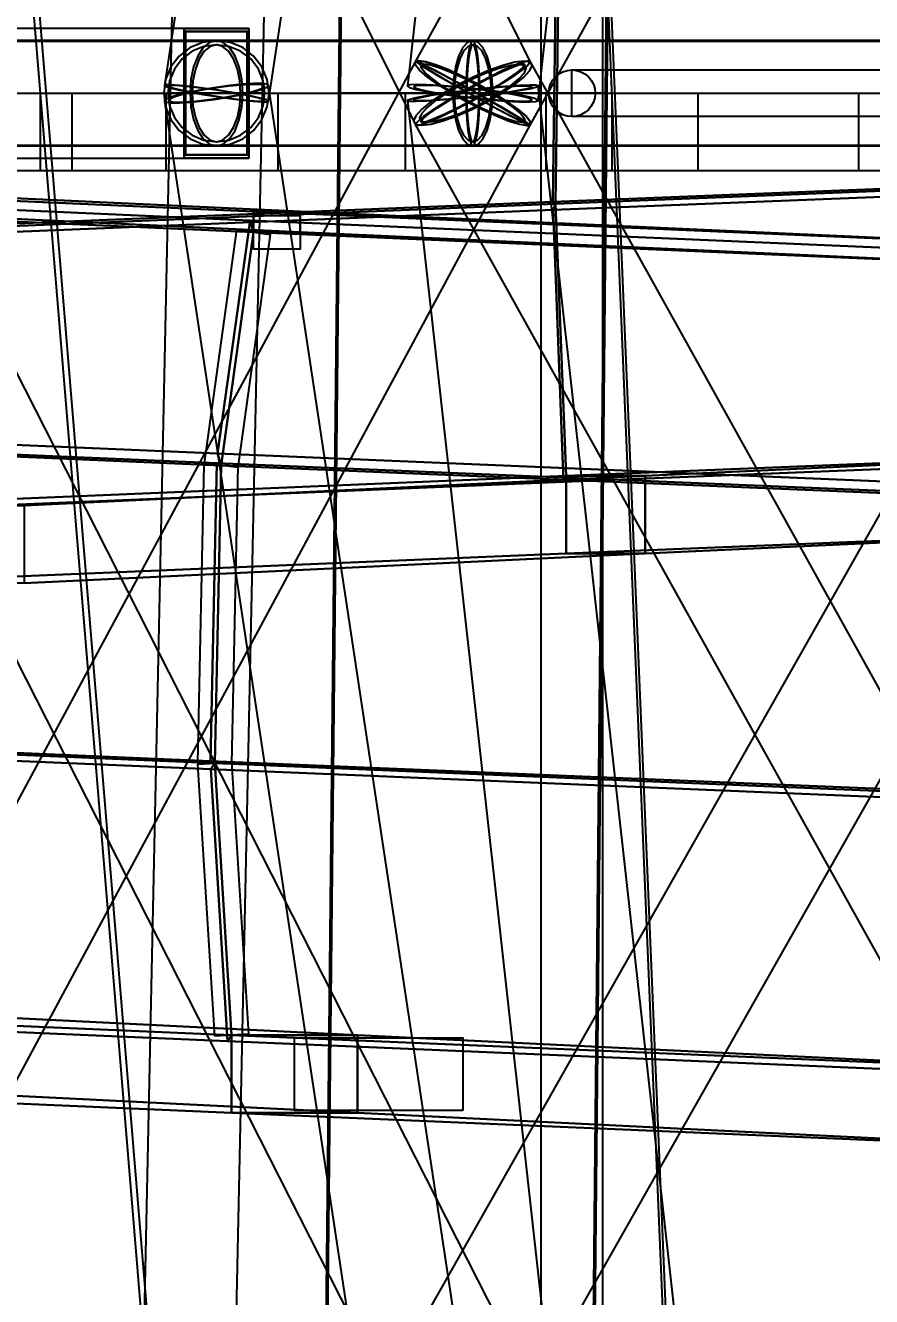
# Model space of a CAD drawing. Header units: millimetres. Extents: x -123812 to 252100, y -3000 to 639000.
# Drawn here: x -4509 to -1243, y 445355 to 450262 of the extents above; entities that cross this region are included whole.
import ezdxf

# ---------------------------------------------------------------- set-up
doc = ezdxf.new("R2010")
doc.units = ezdxf.units.MM
for name, color, linetype, lineweight in [('D-STR-CORE', 7, 'Continuous', 25), ('D-STR-DECK', 7, 'Continuous', 25), ('D-STR-DIM', 7, 'Continuous', 13), ('D-STR-STRC', 7, 'Continuous', 25)]:
    doc.layers.add(name, color=color, linetype=linetype, lineweight=lineweight)
doc.styles.add('OpenSansCondensed-Light', font='OpenSansCondensed-Light.ttf')
doc.styles.add('TOWER_UNICODE', font='Arial Unicode.ttf')
doc.dimstyles.new('EZDXF', dxfattribs={"dimtxt": 0.25, "dimasz": 0.175, "dimexe": 0.375, "dimexo": 0.125, "dimgap": 0.1, "dimtad": 1, "dimlfac": 100, "dimzin": 12, "dimdsep": 46, "dimtxsty": 'OpenSansCondensed-Light', "dimblk": 'ARCHTICK', "dimcen": 2.5, "dimazin": 3, "dimtfac": 0.5, "dimtmove": 2, "dimatfit": 3})

# ---------------------------------------------------------------- blocks, each defined once
blk = doc.blocks.new('_ARCHTICK')
at = {"color": 0, "linetype": 'BYBLOCK', "const_width": 0.15}
blk.add_lwpolyline([(-0.5, -0.5), (0.5, 0.5)], dxfattribs=at)

msp = doc.modelspace()

# ---------------------------------------------------------------- linework, layer by layer
at = {"layer": 'D-STR-CORE'}
for points in [[(-2520, 375000), (-2280, 375000), (-2280, 452500), (-2520, 452500)], [(-2520, 375000), (-2280, 375000), (-2280, 452500), (-2520, 452500)], [(-2400, 450090), (2400, 450090), (2400, 449910), (-2400, 449910)], [(2400, 449910), (-2400, 449910), (-2400, 450090), (2400, 450090)]]:
    msp.add_lwpolyline(points, close=True, dxfattribs=at)
msp.add_circle((-2400, 450000), 90, dxfattribs=at)
at = {"layer": 'D-STR-DECK'}
for points in [[(-5969.9, 445000), (-7194.4, 455000), (-4845.1, 455000), (-4016.9, 445000)], [(-5969.9, 445000), (-7194.4, 455000), (-4845.1, 455000), (-4016.9, 445000)], [(-4037.6, 445000), (-4865.8, 455000), (-2443.5, 455000), (-2025.8, 445000)], [(-4037.6, 445000), (-4865.8, 455000), (-2443.5, 455000), (-2025.8, 445000)], [(-2036.2, 445000), (-2453.9, 455000), (0, 455000), (0, 445000)], [(-2036.2, 445000), (-2453.9, 455000), (0, 455000), (0, 445000)], [(-2457.8, 450731), (-2473.1, 449581), (394, 449694.7), (391.6, 450844.7)], [(-2462.9, 449572.7), (-2447.7, 450722.7), (390, 450836.4), (392.4, 449686.4)], [(-5242.9, 450617.4), (-5275.5, 449467.4), (-2473.1, 449581), (-2457.8, 450731)], [(-5253.9, 449459.1), (-5221.3, 450609.1), (-2447.7, 450722.7), (-2462.9, 449572.7)], [(-2462.9, 449572.7), (-2447.7, 450722.7), (-2457.8, 450731), (-2473.1, 449581)], [(-2462.9, 449572.7), (-2447.7, 450722.7), (-2457.8, 450731), (-2473.1, 449581)], [(-15890.7, 449700), (-15890.7, 450000), (-4330.1, 450000), (-4330.1, 449700)], [(-15890.7, 449700), (-15890.7, 450000), (-4330.1, 450000), (-4330.1, 449700)], [(-14895.6, 449700), (-14895.6, 450000), (-3966.8, 450000), (-3966.8, 449700)], [(-14895.6, 449700), (-14895.6, 450000), (-3966.8, 450000), (-3966.8, 449700)], [(-13645.7, 449700), (-13645.7, 450000), (-3535.5, 450000), (-3535.5, 449700)], [(-13645.7, 449700), (-13645.7, 450000), (-3535.5, 450000), (-3535.5, 449700)], [(-12162.2, 449700), (-12162.2, 450000), (-3043.8, 450000), (-3043.8, 449700)], [(-12162.2, 449700), (-12162.2, 450000), (-3043.8, 450000), (-3043.8, 449700)], [(-10470.7, 449700), (-10470.7, 450000), (-2500, 450000), (-2500, 449700)], [(-10470.7, 449700), (-10470.7, 450000), (-2500, 450000), (-2500, 449700)], [(-8600, 449700), (-8600, 450000), (-1913.4, 450000), (-1913.4, 449700)], [(-8600, 449700), (-8600, 450000), (-1913.4, 450000), (-1913.4, 449700)], [(-6582.2, 449700), (-6582.2, 450000), (-1294.1, 450000), (-1294.1, 449700)], [(-6582.2, 449700), (-6582.2, 450000), (-1294.1, 450000), (-1294.1, 449700)], [(-4451.7, 449700), (-4451.7, 450000), (-652.6, 450000), (-652.6, 449700)], [(-4451.7, 449700), (-4451.7, 450000), (-652.6, 450000), (-652.6, 449700)], [(-2245.1, 449700), (-2245.1, 450000), (0, 450000), (0, 449700)], [(-2245.1, 449700), (-2245.1, 450000), (0, 450000), (0, 449700)], [(-2473.1, 449581), (-2462.9, 449572.7), (392.4, 449686.4), (394, 449694.7)], [(-3448.8, 449543.6), (-3628.6, 449543.6), (-6186.9, 449657.3), (-5880.9, 449657.3)], [(-3628.6, 449543.6), (-3628.6, 449463.6), (-6186.9, 449577.3), (-6186.9, 449657.3)], [(-3448.8, 449463.6), (-3448.8, 449543.6), (-5880.9, 449657.3), (-5880.9, 449577.3)], [(-2462.9, 449572.7), (-2472.7, 449549.4), (394, 449663), (392.4, 449686.4)], [(-2472.7, 449549.4), (-2431.9, 448499.4), (387.5, 448613), (394, 449663)], [(-2422.2, 448522.7), (-2462.9, 449572.7), (392.4, 449686.4), (386, 448636.4)], [(-3642, 449509), (-3767.5, 448609), (-6423.3, 448722.7), (-6209.6, 449622.7)], [(-3628.6, 449463.6), (-3642, 449509), (-6209.6, 449622.7), (-6186.9, 449577.3)], [(-3754.2, 448563.6), (-3628.6, 449463.6), (-6186.9, 449577.3), (-6400.6, 448677.3)], [(-3628.6, 449463.6), (-3448.8, 449463.6), (-5880.9, 449577.3), (-6186.9, 449577.3)], [(-5275.5, 449467.4), (-5253.9, 449459.1), (-2462.9, 449572.7), (-2473.1, 449581)], [(-5253.9, 449459.1), (-5274.7, 449435.8), (-2472.7, 449549.4), (-2462.9, 449572.7)], [(-5274.7, 449435.8), (-5187.7, 448385.8), (-2431.9, 448499.4), (-2472.7, 449549.4)], [(-5166.8, 448409.1), (-5253.9, 449459.1), (-2462.9, 449572.7), (-2422.2, 448522.7)], [(-3628.6, 449463.6), (-3448.8, 449463.6), (-3448.8, 449543.6), (-3628.6, 449543.6)], [(-951.9, 449430), (-1001.6, 449430), (-3628.6, 449543.6), (-3448.8, 449543.6)], [(-1001.6, 449430), (-1001.6, 449350), (-3628.6, 449463.6), (-3628.6, 449543.6)], [(-3628.6, 449463.6), (-3448.8, 449463.6), (-3448.8, 449543.6), (-3628.6, 449543.6)], [(-951.9, 449350), (-951.9, 449430), (-3448.8, 449543.6), (-3448.8, 449463.6)], [(-2422.2, 448522.7), (-2462.9, 449572.7), (-2472.7, 449549.4), (-2431.9, 448499.4)], [(-2422.2, 448522.7), (-2462.9, 449572.7), (-2472.7, 449549.4), (-2431.9, 448499.4)], [(-3754.2, 448563.6), (-3628.6, 449463.6), (-3642, 449509), (-3767.5, 448609)], [(-1005.3, 449395.4), (-1040, 448495.4), (-3767.5, 448609), (-3642, 449509)], [(-3754.2, 448563.6), (-3628.6, 449463.6), (-3642, 449509), (-3767.5, 448609)], [(-1001.6, 449350), (-1005.3, 449395.4), (-3642, 449509), (-3628.6, 449463.6)], [(-3628.6, 449528.6), (-3448.8, 449528.6), (-3448.8, 449398.6), (-3628.6, 449398.6)], [(-3818.6, 448572.6), (-3693, 449472.6), (-3564.3, 449454.7), (-3689.8, 448554.7)], [(-1036.3, 448450), (-1001.6, 449350), (-3628.6, 449463.6), (-3754.2, 448563.6)], [(-1001.6, 449350), (-951.9, 449350), (-3448.8, 449463.6), (-3628.6, 449463.6)], [(-3767.5, 448609), (-3754.2, 448563.6), (-6400.6, 448677.3), (-6423.3, 448722.7)], [(-3770.3, 448571.9), (-3794.6, 447421.9), (-6469.4, 447535.6), (-6428, 448685.6)], [(-3778.5, 447413.6), (-3754.2, 448563.6), (-6400.6, 448677.3), (-6441.9, 447527.3)], [(-3754.2, 448563.6), (-3770.3, 448571.9), (-6428, 448685.6), (-6400.6, 448677.3)], [(-2431.9, 448499.4), (-2422.2, 448522.7), (386, 448636.4), (387.5, 448613)], [(-2422.2, 448222.7), (-2422.2, 448522.7), (386, 448636.4), (386, 448336.4)], [(-2422.2, 448522.7), (-2116.7, 448522.7), (337.4, 448636.4), (386, 448636.4)], [(-2116.7, 448522.7), (-2116.7, 448222.7), (337.4, 448336.4), (337.4, 448636.4)], [(-3843.5, 447415), (-3819.2, 448565), (-3689.2, 448562.3), (-3713.5, 447412.3)], [(-3778.5, 447413.6), (-3754.2, 448563.6), (-3770.3, 448571.9), (-3794.6, 447421.9)], [(-1040.8, 448458.3), (-1047.5, 447308.3), (-3794.6, 447421.9), (-3770.3, 448571.9)], [(-3778.5, 447413.6), (-3754.2, 448563.6), (-3770.3, 448571.9), (-3794.6, 447421.9)], [(-1043.1, 447300), (-1036.3, 448450), (-3754.2, 448563.6), (-3778.5, 447413.6)], [(-1036.3, 448450), (-1040.8, 448458.3), (-3770.3, 448571.9), (-3754.2, 448563.6)], [(-1040, 448495.4), (-1036.3, 448450), (-3754.2, 448563.6), (-3767.5, 448609)], [(-5187.7, 448385.8), (-5166.8, 448409.1), (-2422.2, 448522.7), (-2431.9, 448499.4)], [(-5166.8, 448109.1), (-5166.8, 448409.1), (-2422.2, 448522.7), (-2422.2, 448222.7)], [(-5166.8, 448409.1), (-4513.9, 448409.1), (-2116.7, 448522.7), (-2422.2, 448522.7)], [(-4513.9, 448409.1), (-4513.9, 448109.1), (-2116.7, 448222.7), (-2116.7, 448522.7)], [(-2116.7, 448222.7), (-2422.2, 448222.7), (-2422.2, 448522.7), (-2116.7, 448522.7)], [(-2116.7, 448222.7), (-2422.2, 448222.7), (-2422.2, 448522.7), (-2116.7, 448522.7)], [(-2116.7, 448222.7), (-2422.2, 448222.7), (386, 448336.4), (337.4, 448336.4)], [(-4513.9, 448109.1), (-5166.8, 448109.1), (-2422.2, 448222.7), (-2116.7, 448222.7)], [(-3794.6, 447421.9), (-3778.5, 447413.6), (-6441.9, 447527.3), (-6469.4, 447535.6)], [(-3778.5, 447413.6), (-3794, 447390.3), (-6468.3, 447504), (-6441.9, 447527.3)], [(-3794, 447390.3), (-3729.2, 446340.3), (-6358, 446454), (-6468.3, 447504)], [(-3713.7, 446363.6), (-3778.5, 447413.6), (-6441.9, 447527.3), (-6331.7, 446477.3)], [(-3778.6, 446359.6), (-3843.4, 447409.6), (-3713.6, 447417.6), (-3648.8, 446367.6)], [(-1047.5, 447308.3), (-1043.1, 447300), (-3778.5, 447413.6), (-3794.6, 447421.9)], [(-3713.7, 446363.6), (-3778.5, 447413.6), (-3794, 447390.3), (-3729.2, 446340.3)], [(-1043.1, 447300), (-1047.3, 447276.7), (-3794, 447390.3), (-3778.5, 447413.6)], [(-3713.7, 446363.6), (-3778.5, 447413.6), (-3794, 447390.3), (-3729.2, 446340.3)], [(-1047.3, 447276.7), (-1029.4, 446226.7), (-3729.2, 446340.3), (-3794, 447390.3)], [(-1025.1, 446250), (-1043.1, 447300), (-3778.5, 447413.6), (-3713.7, 446363.6)], [(-3729.2, 446340.3), (-3713.7, 446363.6), (-6331.7, 446477.3), (-6358, 446454)], [(-3713.7, 446063.6), (-3713.7, 446363.6), (-6331.7, 446477.3), (-6331.7, 446177.3)], [(-3713.7, 446363.6), (-3227.6, 446363.6), (-5504.6, 446477.3), (-6331.7, 446477.3)], [(-3227.6, 446363.6), (-3227.6, 446063.6), (-5504.6, 446177.3), (-5504.6, 446477.3)], [(-1029.4, 446226.7), (-1025.1, 446250), (-3713.7, 446363.6), (-3729.2, 446340.3)], [(-3227.6, 446063.6), (-3713.7, 446063.6), (-3713.7, 446363.6), (-3227.6, 446363.6)], [(-1025.1, 445950), (-1025.1, 446250), (-3713.7, 446363.6), (-3713.7, 446063.6)], [(-1025.1, 446250), (-890.7, 446250), (-3227.6, 446363.6), (-3713.7, 446363.6)], [(-3227.6, 446063.6), (-3713.7, 446063.6), (-3713.7, 446363.6), (-3227.6, 446363.6)], [(-2820.4, 446073.6), (-3470.7, 446073.6), (-3470.7, 446353.6), (-2820.4, 446353.6)], [(-890.7, 446250), (-890.7, 445950), (-3227.6, 446063.6), (-3227.6, 446363.6)], [(-3227.6, 446063.6), (-3713.7, 446063.6), (-6331.7, 446177.3), (-5504.6, 446177.3)], [(-890.7, 445950), (-1025.1, 445950), (-3713.7, 446063.6), (-3227.6, 446063.6)]]:
    msp.add_lwpolyline(points, close=True, dxfattribs=at)
at = {"layer": 'D-STR-STRC'}
for points in [[(-200.9, 475030.2), (-3973.1, 450030.2), (-3966.3, 450025.9), (-3946.2, 450019.8), (-3914.3, 450012.4), (-3872.6, 450004.1), (-3824.2, 449995.6), (-3772.2, 449987.3), (-3720.2, 449979.9), (-3671.7, 449973.9), (-3630.1, 449969.7), (-3598.2, 449967.5), (-3578.1, 449967.5), (-3571.2, 449969.8), (200.9, 474969.8)], [(-252.4, 475027.9), (-3034.8, 450027.9), (-3026.2, 450022.1), (-3000.9, 450014.8), (-2960.8, 450006.5), (-2908.5, 449997.7), (-2847.6, 449989.1), (-2782.3, 449981.2), (-2717, 449974.6), (-2656.1, 449969.8), (-2603.8, 449967), (-2563.7, 449966.4), (-2538.5, 449968.1), (-2529.9, 449972.1), (252.4, 474972.1)], [(-5506.4, 454892.9), (-3010.9, 449892.9), (-3003.4, 449880.5), (-2980.9, 449876.3), (-2944.8, 449880.5), (-2897.7, 449892.9), (-2842.7, 449912.5), (-2783.6, 449938.2), (-2724.4, 449968), (-2669.1, 450000), (-2621.6, 450032), (-2585, 450061.8), (-2561.8, 450087.5), (-2553.7, 450107.1), (-5049.2, 455107.1)], [(-221.4, 455123.7), (-3003.7, 450123.7), (-3000.2, 450119.5), (-2981.9, 450107.1), (-2950, 450087.5), (-2906.6, 450061.8), (-2854.7, 450032), (-2798, 450000), (-2740.1, 449968), (-2685.2, 449938.2), (-2636.8, 449912.5), (-2598.4, 449892.9), (-2572.5, 449880.5), (-2560.9, 449876.3), (221.4, 454876.3)], [(-5375, 449796.8), (-2782.3, 449796.8), (-2762.2, 449803.7), (-2743.4, 449824), (-2727.3, 449856.3), (-2715, 449898.4), (-2707.2, 449947.4), (-2704.5, 450000), (-2707.2, 450052.6), (-2715, 450101.6), (-2727.3, 450143.7), (-2743.4, 450176), (-2762.2, 450196.3), (-2782.3, 450203.2), (-5375, 450203.2)], [(-5375, 449796.8), (-2782.3, 449796.8), (-2762.2, 449803.7), (-2743.4, 449824), (-2727.3, 449856.3), (-2715, 449898.4), (-2707.2, 449947.4), (-2704.5, 450000), (-2707.2, 450052.6), (-2715, 450101.6), (-2727.3, 450143.7), (-2743.4, 450176), (-2762.2, 450196.3), (-2782.3, 450203.2), (-5375, 450203.2)], [(0, 450203.2), (-3772.2, 450203.2), (-3798.5, 450196.3), (-3823, 450176), (-3844, 450143.7), (-3860.2, 450101.6), (-3870.3, 450052.6), (-3873.8, 450000), (-3870.3, 449947.4), (-3860.2, 449898.4), (-3844, 449856.3), (-3823, 449824), (-3798.5, 449803.7), (-3772.2, 449796.8), (0, 449796.8)], [(0, 450203.2), (-3772.2, 450203.2), (-3798.5, 450196.3), (-3823, 450176), (-3844, 450143.7), (-3860.2, 450101.6), (-3870.3, 450052.6), (-3873.8, 450000), (-3870.3, 449947.4), (-3860.2, 449898.4), (-3844, 449856.3), (-3823, 449824), (-3798.5, 449803.7), (-3772.2, 449796.8), (0, 449796.8)], [(0, 450203.2), (-2782.3, 450203.2), (-2789.2, 450196.3), (-2795.6, 450176), (-2801.1, 450143.7), (-2805.3, 450101.6), (-2807.9, 450052.6), (-2808.8, 450000), (-2807.9, 449947.4), (-2805.3, 449898.4), (-2801.1, 449856.3), (-2795.6, 449824), (-2789.2, 449803.7), (-2782.3, 449796.8), (0, 449796.8)], [(0, 450203.2), (-2782.3, 450203.2), (-2789.2, 450196.3), (-2795.6, 450176), (-2801.1, 450143.7), (-2805.3, 450101.6), (-2807.9, 450052.6), (-2808.8, 450000), (-2807.9, 449947.4), (-2805.3, 449898.4), (-2801.1, 449856.3), (-2795.6, 449824), (-2789.2, 449803.7), (-2782.3, 449796.8), (0, 449796.8)], [(-5249, 444878.9), (-2559.1, 449878.9), (-2560.5, 449891.4), (-2577, 449911.3), (-2607.4, 449937.3), (-2649.8, 449967.5), (-2701.3, 450000), (-2758.2, 450032.5), (-2816.8, 450062.7), (-2873, 450088.7), (-2923.1, 450108.6), (-2963.5, 450121.1), (-2991.7, 450125.4), (-3005.5, 450121.1), (-5695.4, 445121.1)], [(-2604.8, 445108.6), (-5147.2, 450108.6), (-5154.7, 450121.1), (-5177.1, 450125.4), (-5213.1, 450121.1), (-5260.1, 450108.6), (-5314.9, 450088.7), (-5373.9, 450062.7), (-5432.9, 450032.5), (-5487.9, 450000), (-5535.3, 449967.5), (-5571.7, 449937.3), (-5594.8, 449911.3), (-5602.8, 449891.4), (-3060.4, 444891.4)], [(-2612.2, 444874.6), (220.5, 449874.6), (217.1, 449878.9), (198.9, 449891.4), (167.2, 449911.3), (124.1, 449937.3), (72.5, 449967.5), (16, 450000), (-41.6, 450032.5), (-96.4, 450062.7), (-144.6, 450088.7), (-182.9, 450108.6), (-208.8, 450121.1), (-220.5, 450125.4), (-3053.1, 445125.4)], [(222.1, 445121.1), (-2560.2, 450121.1), (-2565.8, 450125.4), (-2586.1, 450121.1), (-2619.9, 450108.6), (-2664.7, 450088.7), (-2717.5, 450062.7), (-2774.7, 450032.5), (-2832.5, 450000), (-2886.8, 449967.5), (-2934, 449937.3), (-2970.9, 449911.3), (-2994.9, 449891.4), (-3004.5, 449878.9), (-222.1, 444878.9)], [(201, 425029.9), (-3571.2, 450029.9), (-3578.1, 450034.8), (-3598.1, 450037.2), (-3630.1, 450037.1), (-3671.7, 450034.5), (-3720.2, 450029.5), (-3772.2, 450022.6), (-3824.2, 450014), (-3872.7, 450004.6), (-3914.3, 449994.8), (-3946.2, 449985.3), (-3966.3, 449976.9), (-3973.1, 449970.1), (-201, 424970.1)], [(252.4, 425028), (-2529.9, 450028), (-2538.5, 450030.6), (-2563.7, 450031.1), (-2603.8, 450029.4), (-2656.1, 450025.8), (-2717, 450020.4), (-2782.3, 450013.6), (-2847.6, 450005.9), (-2908.5, 449997.8), (-2960.8, 449989.8), (-3000.9, 449982.5), (-3026.1, 449976.5), (-3034.8, 449972), (-252.4, 424972)]]:
    msp.add_lwpolyline(points, dxfattribs=at)
for points in [[(-3950, 450000), (-3594.4, 450000), (-3062, 475000), (-3417.6, 475000)], [(-3950, 450000), (-3594.4, 450000), (-3062, 475000), (-3417.6, 475000)], [(-3301.2, 450000), (-2263.5, 450000), (-2214.3, 455000), (-3249.7, 455000)], [(-3294.7, 450000), (-2269.9, 450000), (-2220, 455000), (-3243.9, 455000)], [(-8304.5, 449750), (-3647.2, 449750), (-3647.2, 450250), (-8304.5, 450250)], [(-8304.5, 449750), (-3647.2, 449750), (-3647.2, 450250), (-8304.5, 450250)], [(-3897.2, 450250), (-3647.2, 450250), (-3647.2, 449750), (-3897.2, 449750)], [(-3647.2, 450250), (-3897.2, 450250), (-3897.2, 449750), (-3647.2, 449750)], [(-3891.2, 450238), (-3653.2, 450238), (-3653.2, 449762), (-3891.2, 449762)], [(-3653.2, 450238), (-3891.2, 450238), (-3891.2, 449762), (-3653.2, 449762)], [(-4818, 449800), (95.6, 449800), (95.6, 450200), (-4818, 450200)], [(-4774.2, 449800), (51.8, 449800), (51.8, 450200), (-4774.2, 450200)], [(-4774.2, 449800), (51.8, 449800), (51.8, 450200), (-4774.2, 450200)], [(-3975.4, 450000), (-3968.5, 449947.4), (-3948.2, 449898.4), (-3915.9, 449856.3), (-3873.8, 449824), (-3824.8, 449803.7), (-3772.2, 449796.8), (-3719.6, 449803.7), (-3670.6, 449824), (-3628.5, 449856.3), (-3596.2, 449898.4), (-3575.9, 449947.4), (-3569, 450000), (-3575.9, 450052.6), (-3596.2, 450101.6), (-3628.5, 450143.7), (-3670.6, 450176), (-3719.6, 450196.3), (-3772.2, 450203.2), (-3824.8, 450196.3), (-3873.8, 450176), (-3915.9, 450143.7), (-3948.2, 450101.6), (-3968.5, 450052.6)], [(-3959.4, 450000), (-3953, 449951.5), (-3934.3, 449906.4), (-3904.5, 449867.6), (-3865.8, 449837.9), (-3820.6, 449819.2), (-3772.2, 449812.8), (-3723.7, 449819.2), (-3678.6, 449837.9), (-3639.8, 449867.6), (-3610.1, 449906.4), (-3591.4, 449951.5), (-3585, 450000), (-3591.4, 450048.5), (-3610.1, 450093.6), (-3639.8, 450132.4), (-3678.6, 450162.1), (-3723.7, 450180.8), (-3772.2, 450187.2), (-3820.6, 450180.8), (-3865.8, 450162.1), (-3904.5, 450132.4), (-3934.3, 450093.6), (-3953, 450048.5)], [(-3873.8, 450000), (-3870.3, 449947.4), (-3860.2, 449898.4), (-3844, 449856.3), (-3823, 449824), (-3798.5, 449803.7), (-3772.2, 449796.8), (-3745.9, 449803.7), (-3721.4, 449824), (-3700.3, 449856.3), (-3684.2, 449898.4), (-3674, 449947.4), (-3670.6, 450000), (-3674, 450052.6), (-3684.2, 450101.6), (-3700.3, 450143.7), (-3721.4, 450176), (-3745.9, 450196.3), (-3772.2, 450203.2), (-3798.5, 450196.3), (-3823, 450176), (-3844, 450143.7), (-3860.2, 450101.6), (-3870.3, 450052.6)], [(-3873.8, 450000), (-3870.3, 449947.4), (-3860.2, 449898.4), (-3844, 449856.3), (-3823, 449824), (-3798.5, 449803.7), (-3772.2, 449796.8), (-3745.9, 449803.7), (-3721.4, 449824), (-3700.3, 449856.3), (-3684.2, 449898.4), (-3674, 449947.4), (-3670.6, 450000), (-3674, 450052.6), (-3684.2, 450101.6), (-3700.3, 450143.7), (-3721.4, 450176), (-3745.9, 450196.3), (-3772.2, 450203.2), (-3798.5, 450196.3), (-3823, 450176), (-3844, 450143.7), (-3860.2, 450101.6), (-3870.3, 450052.6)], [(-3865.8, 450000), (-3862.6, 449951.5), (-3853.2, 449906.4), (-3838.4, 449867.6), (-3819, 449837.9), (-3796.4, 449819.2), (-3772.2, 449812.8), (-3748, 449819.2), (-3725.4, 449837.9), (-3706, 449867.6), (-3691.1, 449906.4), (-3681.8, 449951.5), (-3678.6, 450000), (-3681.8, 450048.5), (-3691.1, 450093.6), (-3706, 450132.4), (-3725.4, 450162.1), (-3748, 450180.8), (-3772.2, 450187.2), (-3796.4, 450180.8), (-3819, 450162.1), (-3838.4, 450132.4), (-3853.2, 450093.6), (-3862.6, 450048.5)], [(-3865.8, 450000), (-3862.6, 449951.5), (-3853.2, 449906.4), (-3838.4, 449867.6), (-3819, 449837.9), (-3796.4, 449819.2), (-3772.2, 449812.8), (-3748, 449819.2), (-3725.4, 449837.9), (-3706, 449867.6), (-3691.1, 449906.4), (-3681.8, 449951.5), (-3678.6, 450000), (-3681.8, 450048.5), (-3691.1, 450093.6), (-3706, 450132.4), (-3725.4, 450162.1), (-3748, 450180.8), (-3772.2, 450187.2), (-3796.4, 450180.8), (-3819, 450162.1), (-3838.4, 450132.4), (-3853.2, 450093.6), (-3862.6, 450048.5)], [(-2860.1, 450000), (-2857.4, 449947.4), (-2849.6, 449898.4), (-2837.3, 449856.3), (-2821.2, 449824), (-2802.4, 449803.7), (-2782.3, 449796.8), (-2762.2, 449803.7), (-2743.4, 449824), (-2727.3, 449856.3), (-2715, 449898.4), (-2707.2, 449947.4), (-2704.5, 450000), (-2707.2, 450052.6), (-2715, 450101.6), (-2727.3, 450143.7), (-2743.4, 450176), (-2762.2, 450196.3), (-2782.3, 450203.2), (-2802.4, 450196.3), (-2821.2, 450176), (-2837.3, 450143.7), (-2849.6, 450101.6), (-2857.4, 450052.6)], [(-2860.1, 450000), (-2857.4, 449947.4), (-2849.6, 449898.4), (-2837.3, 449856.3), (-2821.2, 449824), (-2802.4, 449803.7), (-2782.3, 449796.8), (-2762.2, 449803.7), (-2743.4, 449824), (-2727.3, 449856.3), (-2715, 449898.4), (-2707.2, 449947.4), (-2704.5, 450000), (-2707.2, 450052.6), (-2715, 450101.6), (-2727.3, 450143.7), (-2743.4, 450176), (-2762.2, 450196.3), (-2782.3, 450203.2), (-2802.4, 450196.3), (-2821.2, 450176), (-2837.3, 450143.7), (-2849.6, 450101.6), (-2857.4, 450052.6)], [(-2853.9, 450000), (-2851.5, 449951.5), (-2844.3, 449906.4), (-2833, 449867.6), (-2818.1, 449837.9), (-2800.8, 449819.2), (-2782.3, 449812.8), (-2763.8, 449819.2), (-2746.5, 449837.9), (-2731.6, 449867.6), (-2720.3, 449906.4), (-2713.1, 449951.5), (-2710.7, 450000), (-2713.1, 450048.5), (-2720.3, 450093.6), (-2731.6, 450132.4), (-2746.5, 450162.1), (-2763.8, 450180.8), (-2782.3, 450187.2), (-2800.8, 450180.8), (-2818.1, 450162.1), (-2833, 450132.4), (-2844.3, 450093.6), (-2851.5, 450048.5)], [(-2853.9, 450000), (-2851.5, 449951.5), (-2844.3, 449906.4), (-2833, 449867.6), (-2818.1, 449837.9), (-2800.8, 449819.2), (-2782.3, 449812.8), (-2763.8, 449819.2), (-2746.5, 449837.9), (-2731.6, 449867.6), (-2720.3, 449906.4), (-2713.1, 449951.5), (-2710.7, 450000), (-2713.1, 450048.5), (-2720.3, 450093.6), (-2731.6, 450132.4), (-2746.5, 450162.1), (-2763.8, 450180.8), (-2782.3, 450187.2), (-2800.8, 450180.8), (-2818.1, 450162.1), (-2833, 450132.4), (-2844.3, 450093.6), (-2851.5, 450048.5)], [(-2808.8, 450000), (-2807.9, 449947.4), (-2805.3, 449898.4), (-2801.1, 449856.3), (-2795.6, 449824), (-2789.2, 449803.7), (-2782.3, 449796.8), (-2775.4, 449803.7), (-2769, 449824), (-2763.6, 449856.3), (-2759.3, 449898.4), (-2756.7, 449947.4), (-2755.8, 450000), (-2756.7, 450052.6), (-2759.3, 450101.6), (-2763.6, 450143.7), (-2769, 450176), (-2775.4, 450196.3), (-2782.3, 450203.2), (-2789.2, 450196.3), (-2795.6, 450176), (-2801.1, 450143.7), (-2805.3, 450101.6), (-2807.9, 450052.6)], [(-2808.8, 450000), (-2807.9, 449947.4), (-2805.3, 449898.4), (-2801.1, 449856.3), (-2795.6, 449824), (-2789.2, 449803.7), (-2782.3, 449796.8), (-2775.4, 449803.7), (-2769, 449824), (-2763.6, 449856.3), (-2759.3, 449898.4), (-2756.7, 449947.4), (-2755.8, 450000), (-2756.7, 450052.6), (-2759.3, 450101.6), (-2763.6, 450143.7), (-2769, 450176), (-2775.4, 450196.3), (-2782.3, 450203.2), (-2789.2, 450196.3), (-2795.6, 450176), (-2801.1, 450143.7), (-2805.3, 450101.6), (-2807.9, 450052.6)], [(-2806.7, 450000), (-2805.9, 449951.5), (-2803.5, 449906.4), (-2799.6, 449867.6), (-2794.5, 449837.9), (-2788.6, 449819.2), (-2782.3, 449812.8), (-2776, 449819.2), (-2770.1, 449837.9), (-2765, 449867.6), (-2761.1, 449906.4), (-2758.7, 449951.5), (-2757.9, 450000), (-2758.7, 450048.5), (-2761.1, 450093.6), (-2765, 450132.4), (-2770.1, 450162.1), (-2776, 450180.8), (-2782.3, 450187.2), (-2788.6, 450180.8), (-2794.5, 450162.1), (-2799.6, 450132.4), (-2803.5, 450093.6), (-2805.9, 450048.5)], [(-2806.7, 450000), (-2805.9, 449951.5), (-2803.5, 449906.4), (-2799.6, 449867.6), (-2794.5, 449837.9), (-2788.6, 449819.2), (-2782.3, 449812.8), (-2776, 449819.2), (-2770.1, 449837.9), (-2765, 449867.6), (-2761.1, 449906.4), (-2758.7, 449951.5), (-2757.9, 450000), (-2758.7, 450048.5), (-2761.1, 450093.6), (-2765, 450132.4), (-2770.1, 450162.1), (-2776, 450180.8), (-2782.3, 450187.2), (-2788.6, 450180.8), (-2794.5, 450162.1), (-2799.6, 450132.4), (-2803.5, 450093.6), (-2805.9, 450048.5)], [(-2895.5, 450000), (-2943, 449968), (-2979.6, 449938.2), (-3002.8, 449912.5), (-3010.9, 449892.9), (-3003.4, 449880.5), (-2980.9, 449876.3), (-2944.8, 449880.5), (-2897.7, 449892.9), (-2842.7, 449912.5), (-2783.6, 449938.2), (-2724.4, 449968), (-2669.1, 450000), (-2621.6, 450032), (-2585, 450061.8), (-2561.8, 450087.5), (-2553.7, 450107.1), (-2561.2, 450119.5), (-2583.7, 450123.7), (-2619.8, 450119.5), (-2666.9, 450107.1), (-2721.9, 450087.5), (-2781, 450061.8), (-2840.2, 450032)], [(-2701.3, 450000), (-2649.8, 449967.5), (-2607.4, 449937.3), (-2577, 449911.3), (-2560.5, 449891.4), (-2559.1, 449878.9), (-2573, 449874.6), (-2601.1, 449878.9), (-2641.5, 449891.4), (-2691.6, 449911.3), (-2747.8, 449937.3), (-2806.4, 449967.5), (-2863.3, 450000), (-2914.8, 450032.5), (-2957.2, 450062.7), (-2987.6, 450088.7), (-3004.1, 450108.6), (-3005.5, 450121.1), (-2991.7, 450125.4), (-2963.5, 450121.1), (-2923.1, 450108.6), (-2873, 450088.7), (-2816.8, 450062.7), (-2758.2, 450032.5)], [(-2732.1, 450000), (-2789.9, 449967.5), (-2847.1, 449937.3), (-2899.9, 449911.3), (-2944.7, 449891.4), (-2978.5, 449878.9), (-2998.8, 449874.6), (-3004.5, 449878.9), (-2994.9, 449891.4), (-2970.9, 449911.3), (-2934, 449937.3), (-2886.8, 449967.5), (-2832.5, 450000), (-2774.7, 450032.5), (-2717.5, 450062.7), (-2664.7, 450088.7), (-2619.9, 450108.6), (-2586.1, 450121.1), (-2565.8, 450125.4), (-2560.2, 450121.1), (-2569.7, 450108.6), (-2593.7, 450088.7), (-2630.6, 450062.7), (-2677.8, 450032.5)], [(-2798, 450000), (-2740.1, 449968), (-2685.2, 449938.2), (-2636.8, 449912.5), (-2598.4, 449892.9), (-2572.5, 449880.5), (-2560.9, 449876.3), (-2564.4, 449880.5), (-2582.7, 449892.9), (-2614.7, 449912.5), (-2658, 449938.2), (-2709.9, 449968), (-2766.6, 450000), (-2824.5, 450032), (-2879.5, 450061.8), (-2927.8, 450087.5), (-2966.2, 450107.1), (-2992.1, 450119.5), (-3003.7, 450123.7), (-3000.2, 450119.5), (-2981.9, 450107.1), (-2950, 450087.5), (-2906.6, 450061.8), (-2854.7, 450032)], [(-2884.4, 450000), (-2927.2, 449971.1), (-2960.2, 449944.2), (-2981.1, 449921.1), (-2988.4, 449903.4), (-2981.7, 449892.3), (-2961.4, 449888.5), (-2928.8, 449892.3), (-2886.3, 449903.4), (-2836.8, 449921.1), (-2783.4, 449944.2), (-2730.1, 449971.1), (-2680.2, 450000), (-2637.4, 450028.9), (-2604.4, 450055.8), (-2583.5, 450078.9), (-2576.2, 450096.6), (-2582.9, 450107.7), (-2603.3, 450111.5), (-2635.8, 450107.7), (-2678.3, 450096.6), (-2727.9, 450078.9), (-2781.2, 450055.8), (-2834.5, 450028.9)], [(-2709.2, 450000), (-2662.9, 449970.7), (-2624.7, 449943.5), (-2597.2, 449920.1), (-2582.3, 449902.1), (-2581.1, 449890.8), (-2593.6, 449887), (-2618.9, 449890.8), (-2655.4, 449902.1), (-2700.5, 449920.1), (-2751.2, 449943.5), (-2804, 449970.7), (-2855.4, 450000), (-2901.7, 450029.3), (-2939.9, 450056.5), (-2967.4, 450079.9), (-2982.3, 450097.9), (-2983.5, 450109.2), (-2971, 450113), (-2945.7, 450109.2), (-2909.2, 450097.9), (-2864.1, 450079.9), (-2813.4, 450056.5), (-2760.6, 450029.3)], [(-2737.1, 450000), (-2789.1, 449970.7), (-2840.7, 449943.5), (-2888.4, 449920.1), (-2928.8, 449902.1), (-2959.2, 449890.8), (-2977.5, 449887), (-2982.6, 449890.8), (-2974, 449902.1), (-2952.3, 449920.1), (-2919.1, 449943.5), (-2876.5, 449970.7), (-2827.5, 450000), (-2775.5, 450029.3), (-2723.9, 450056.5), (-2676.3, 450079.9), (-2635.9, 450097.9), (-2605.4, 450109.2), (-2587.1, 450113), (-2582, 450109.2), (-2590.6, 450097.9), (-2612.3, 450079.9), (-2645.5, 450056.5), (-2688.1, 450029.3)], [(-2796.4, 450000), (-2744.3, 449971.1), (-2694.7, 449944.2), (-2651.1, 449921.1), (-2616.5, 449903.4), (-2593.1, 449892.3), (-2582.7, 449888.5), (-2585.8, 449892.3), (-2602.4, 449903.4), (-2631.2, 449921.1), (-2670.3, 449944.2), (-2717, 449971.1), (-2768.2, 450000), (-2820.3, 450028.9), (-2869.9, 450055.8), (-2913.5, 450078.9), (-2948.1, 450096.6), (-2971.5, 450107.7), (-2981.9, 450111.5), (-2978.8, 450107.7), (-2962.3, 450096.6), (-2933.5, 450078.9), (-2894.3, 450055.8), (-2847.6, 450028.9)], [(-3772.2, 450022.6), (-3824.2, 450014), (-3872.7, 450004.6), (-3914.3, 449994.8), (-3946.2, 449985.3), (-3966.3, 449976.9), (-3973.1, 449970.1), (-3966.3, 449965.2), (-3946.2, 449962.8), (-3914.3, 449962.9), (-3872.7, 449965.5), (-3824.2, 449970.5), (-3772.2, 449977.4), (-3720.2, 449986), (-3671.7, 449995.4), (-3630.1, 450005.2), (-3598.1, 450014.7), (-3578.1, 450023.1), (-3571.2, 450029.9), (-3578.1, 450034.8), (-3598.1, 450037.2), (-3630.1, 450037.1), (-3671.7, 450034.5), (-3720.2, 450029.5)], [(-3772.2, 450020.8), (-3820.1, 450012.9), (-3864.7, 450004.2), (-3903.1, 449995.2), (-3932.5, 449986.5), (-3951, 449978.7), (-3957.3, 449972.4), (-3951, 449968), (-3932.5, 449965.7), (-3903.1, 449965.8), (-3864.7, 449968.2), (-3820.1, 449972.8), (-3772.2, 449979.2), (-3724.3, 449987.1), (-3679.6, 449995.8), (-3641.3, 450004.8), (-3611.9, 450013.5), (-3593.4, 450021.3), (-3587, 450027.6), (-3593.4, 450032), (-3611.9, 450034.3), (-3641.3, 450034.2), (-3679.6, 450031.8), (-3724.3, 450027.2)], [(-2782.3, 450018.8), (-2847.6, 450025.4), (-2908.5, 450030.2), (-2960.8, 450033), (-3000.9, 450033.6), (-3026.2, 450031.9), (-3034.8, 450027.9), (-3026.2, 450022.1), (-3000.9, 450014.8), (-2960.8, 450006.5), (-2908.5, 449997.7), (-2847.6, 449989.1), (-2782.3, 449981.2), (-2717, 449974.6), (-2656.1, 449969.8), (-2603.8, 449967), (-2563.7, 449966.4), (-2538.5, 449968.1), (-2529.9, 449972.1), (-2538.5, 449977.9), (-2563.7, 449985.2), (-2603.8, 449993.5), (-2656.1, 450002.3), (-2717, 450010.9)], [(-4482.4, 425000), (-4126.8, 425000), (-3594.4, 450000), (-3950, 450000)], [(-4482.4, 425000), (-4126.8, 425000), (-3594.4, 450000), (-3950, 450000)], [(-3772.2, 450012.7), (-3824.2, 450020.1), (-3872.6, 450026.1), (-3914.3, 450030.3), (-3946.2, 450032.5), (-3966.3, 450032.5), (-3973.1, 450030.2), (-3966.3, 450025.9), (-3946.2, 450019.8), (-3914.3, 450012.4), (-3872.6, 450004.1), (-3824.2, 449995.6), (-3772.2, 449987.3), (-3720.2, 449979.9), (-3671.7, 449973.9), (-3630.1, 449969.7), (-3598.2, 449967.5), (-3578.1, 449967.5), (-3571.2, 449969.8), (-3578.1, 449974.1), (-3598.2, 449980.2), (-3630.1, 449987.6), (-3671.7, 449995.9), (-3720.2, 450004.4)], [(-3772.2, 450011.7), (-3820.1, 450018.5), (-3864.7, 450024), (-3903.1, 450027.9), (-3932.5, 450029.9), (-3951, 450029.9), (-3957.3, 450027.8), (-3951, 450023.9), (-3932.5, 450018.3), (-3903.1, 450011.4), (-3864.7, 450003.8), (-3820.1, 449995.9), (-3772.2, 449988.3), (-3724.3, 449981.5), (-3679.6, 449976), (-3641.3, 449972.1), (-3611.9, 449970.1), (-3593.4, 449970.1), (-3587.1, 449972.2), (-3593.4, 449976.1), (-3611.9, 449981.7), (-3641.3, 449988.6), (-3679.6, 449996.2), (-3724.3, 450004.1)], [(-3594.4, 450000), (-3600.4, 450000), (-3618.2, 450000), (-3646.5, 450000), (-3683.3, 450000), (-3726.2, 450000), (-3772.2, 450000), (-3818.2, 450000), (-3861.1, 450000), (-3897.9, 450000), (-3926.2, 450000), (-3943.9, 450000), (-3950, 450000), (-3943.9, 450000), (-3926.2, 450000), (-3897.9, 450000), (-3861.1, 450000), (-3818.2, 450000), (-3772.2, 450000), (-3726.2, 450000), (-3683.3, 450000), (-3646.5, 450000), (-3618.2, 450000), (-3600.4, 450000)], [(-3594.4, 450000), (-3600.4, 450000), (-3618.2, 450000), (-3646.5, 450000), (-3683.3, 450000), (-3726.2, 450000), (-3772.2, 450000), (-3818.2, 450000), (-3861.1, 450000), (-3897.9, 450000), (-3926.2, 450000), (-3943.9, 450000), (-3950, 450000), (-3943.9, 450000), (-3926.2, 450000), (-3897.9, 450000), (-3861.1, 450000), (-3818.2, 450000), (-3772.2, 450000), (-3726.2, 450000), (-3683.3, 450000), (-3646.5, 450000), (-3618.2, 450000), (-3600.4, 450000)], [(-3352.6, 445000), (-2312.6, 445000), (-2263.5, 450000), (-3301.2, 450000)], [(-3345.5, 445000), (-2319.7, 445000), (-2269.9, 450000), (-3294.7, 450000)], [(-2263.5, 450000), (-2281.1, 450000), (-2333, 450000), (-2415.4, 450000), (-2522.9, 450000), (-2648, 450000), (-2782.3, 450000), (-2916.6, 450000), (-3041.7, 450000), (-3149.2, 450000), (-3231.6, 450000), (-3283.5, 450000), (-3301.2, 450000), (-3283.5, 450000), (-3231.6, 450000), (-3149.2, 450000), (-3041.7, 450000), (-2916.6, 450000), (-2782.3, 450000), (-2648, 450000), (-2522.9, 450000), (-2415.4, 450000), (-2333, 450000), (-2281.1, 450000)], [(-2269.9, 450000), (-2287.3, 450000), (-2338.5, 450000), (-2420, 450000), (-2526.1, 450000), (-2649.7, 450000), (-2782.3, 450000), (-2914.9, 450000), (-3038.5, 450000), (-3144.6, 450000), (-3226.1, 450000), (-3277.3, 450000), (-3294.7, 450000), (-3277.3, 450000), (-3226.1, 450000), (-3144.6, 450000), (-3038.5, 450000), (-2914.9, 450000), (-2782.3, 450000), (-2649.7, 450000), (-2526.1, 450000), (-2420, 450000), (-2338.5, 450000), (-2287.3, 450000)], [(-2782.3, 450013.6), (-2847.6, 450005.9), (-2908.5, 449997.8), (-2960.8, 449989.8), (-3000.9, 449982.5), (-3026.1, 449976.5), (-3034.8, 449972), (-3026.1, 449969.4), (-3000.9, 449968.9), (-2960.8, 449970.6), (-2908.5, 449974.2), (-2847.6, 449979.6), (-2782.3, 449986.4), (-2717, 449994.1), (-2656.1, 450002.2), (-2603.8, 450010.2), (-2563.7, 450017.5), (-2538.5, 450023.5), (-2529.9, 450028), (-2538.5, 450030.6), (-2563.7, 450031.1), (-2603.8, 450029.4), (-2656.1, 450025.8), (-2717, 450020.4)], [(-2782.3, 450016.9), (-2841.2, 450022.9), (-2896.1, 450027.3), (-2943.2, 450029.8), (-2979.4, 450030.3), (-3002.2, 450028.7), (-3009.9, 450025.2), (-3002.2, 450019.9), (-2979.4, 450013.3), (-2943.2, 450005.8), (-2896.1, 449997.9), (-2841.2, 449990.2), (-2782.3, 449983.1), (-2723.4, 449977.1), (-2668.5, 449972.7), (-2621.4, 449970.2), (-2585.2, 449969.7), (-2562.5, 449971.3), (-2554.7, 449974.8), (-2562.5, 449980.1), (-2585.2, 449986.7), (-2621.4, 449994.2), (-2668.5, 450002.1), (-2723.4, 450009.8)], [(-2782.3, 450012.2), (-2841.2, 450005.3), (-2896.1, 449998), (-2943.2, 449990.8), (-2979.4, 449984.2), (-3002.1, 449978.8), (-3009.9, 449974.7), (-3002.1, 449972.4), (-2979.4, 449972), (-2943.2, 449973.5), (-2896.1, 449976.8), (-2841.2, 449981.6), (-2782.3, 449987.8), (-2723.4, 449994.7), (-2668.5, 450002), (-2621.4, 450009.2), (-2585.2, 450015.8), (-2562.5, 450021.2), (-2554.7, 450025.3), (-2562.5, 450027.6), (-2585.2, 450028), (-2621.4, 450026.5), (-2668.5, 450023.2), (-2723.4, 450018.4)]]:
    msp.add_lwpolyline(points, close=True, dxfattribs=at)

# ---------------------------------------------------------------- dimensions: what is measured, and where the dimension line sits
at = {"layer": 'D-STR-DIM'}
msp.add_linear_dim(base=(-112000, 0), p1=(0, 0), p2=(0, 634000), angle=90, dimstyle='EZDXF', override={"dimtxt": 8400, "dimasz": 3750, "dimexe": 2100, "dimexo": 1800, "dimgap": 2100, "dimtad": 1, "dimdec": 0, "dimlfac": 1, "dimlunit": 2, "dimtxsty": 'TOWER_UNICODE', "dimclrd": 7, "dimclre": 7, "dimclrt": 7}, dxfattribs=at).render()

doc.saveas('drawing.dxf')
